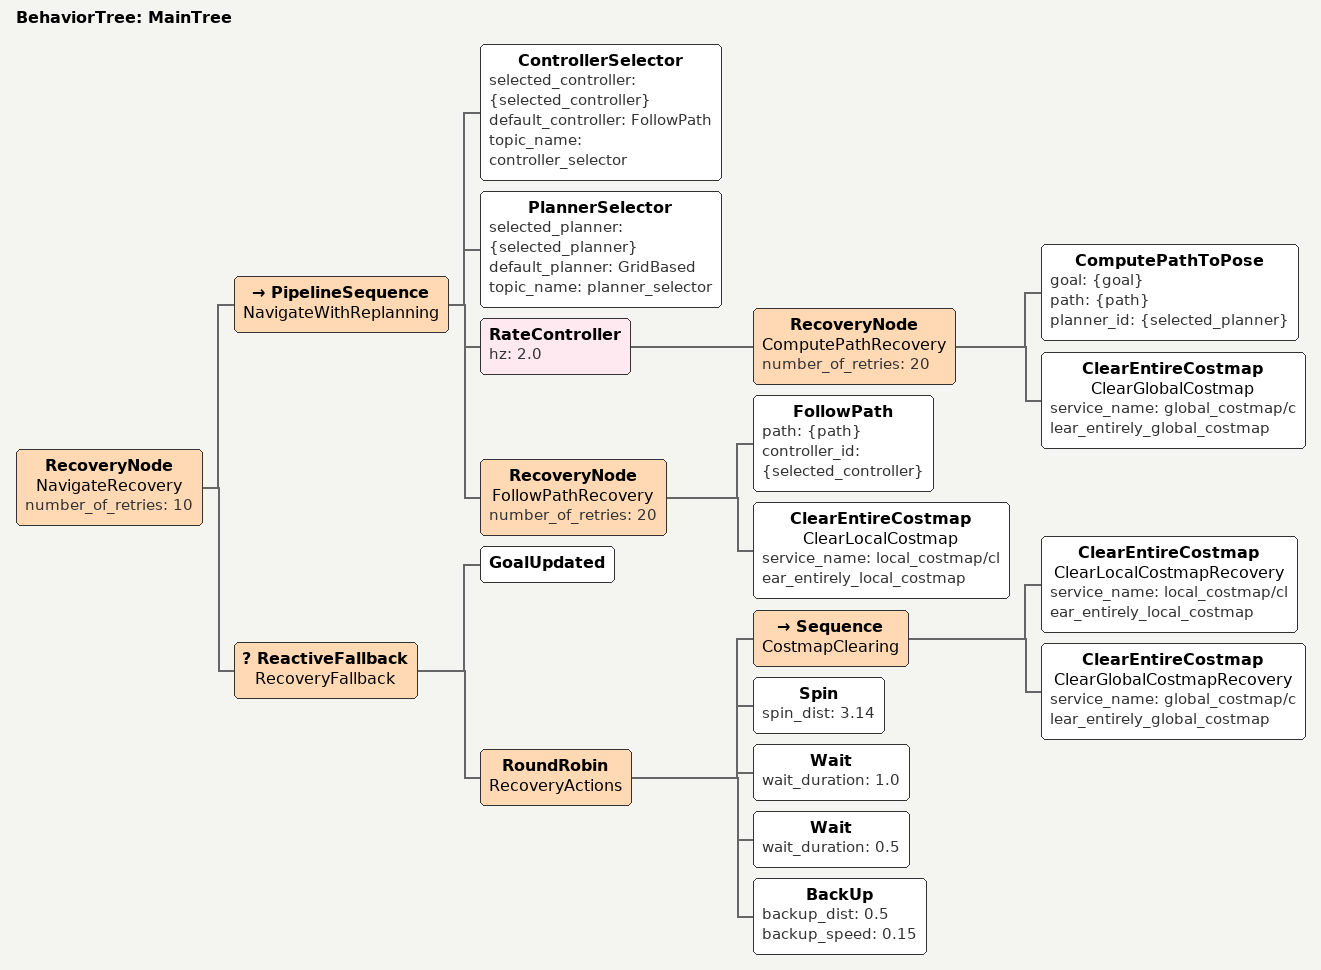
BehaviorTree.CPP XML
<root main_tree_to_execute="MainTree">
	<BehaviorTree ID="MainTree">
		<RecoveryNode name="NavigateRecovery" number_of_retries="10">
			<PipelineSequence name="NavigateWithReplanning">
				<ControllerSelector
                    selected_controller="{selected_controller}"
                    default_controller="FollowPath"
                    topic_name="controller_selector"
                />
				<PlannerSelector
                    selected_planner="{selected_planner}"
                    default_planner="GridBased"
                    topic_name="planner_selector"
                />
				<RateController hz="2.0">
					<RecoveryNode name="ComputePathRecovery" number_of_retries="20">
						<ComputePathToPose
                            goal="{goal}"
                            path="{path}"
                            planner_id="{selected_planner}"
                        />
						<ClearEntireCostmap
                            name="ClearGlobalCostmap"
                            service_name="global_costmap/clear_entirely_global_costmap"
                        />
					</RecoveryNode>
				</RateController>
				<RecoveryNode name="FollowPathRecovery" number_of_retries="20">
					<FollowPath path="{path}" controller_id="{selected_controller}" />
					<ClearEntireCostmap
                        name="ClearLocalCostmap"
                        service_name="local_costmap/clear_entirely_local_costmap"
                    />
				</RecoveryNode>
			</PipelineSequence>
			<ReactiveFallback name="RecoveryFallback">
				<GoalUpdated />
				<RoundRobin name="RecoveryActions">
					<Sequence name="CostmapClearing">
						<ClearEntireCostmap
                            name="ClearLocalCostmapRecovery"
                            service_name="local_costmap/clear_entirely_local_costmap"
                        />
						<ClearEntireCostmap
                            name="ClearGlobalCostmapRecovery"
                            service_name="global_costmap/clear_entirely_global_costmap"
                        />
					</Sequence>
					<Spin spin_dist="3.14" />
					<Wait wait_duration="1.0" />
					<Wait wait_duration="0.5" />
					<BackUp backup_dist="0.5" backup_speed="0.15" />
				</RoundRobin>
			</ReactiveFallback>
		</RecoveryNode>
	</BehaviorTree>
</root>
